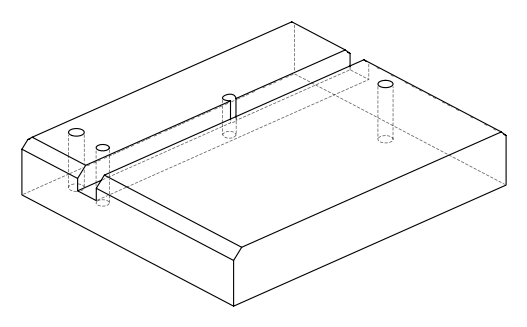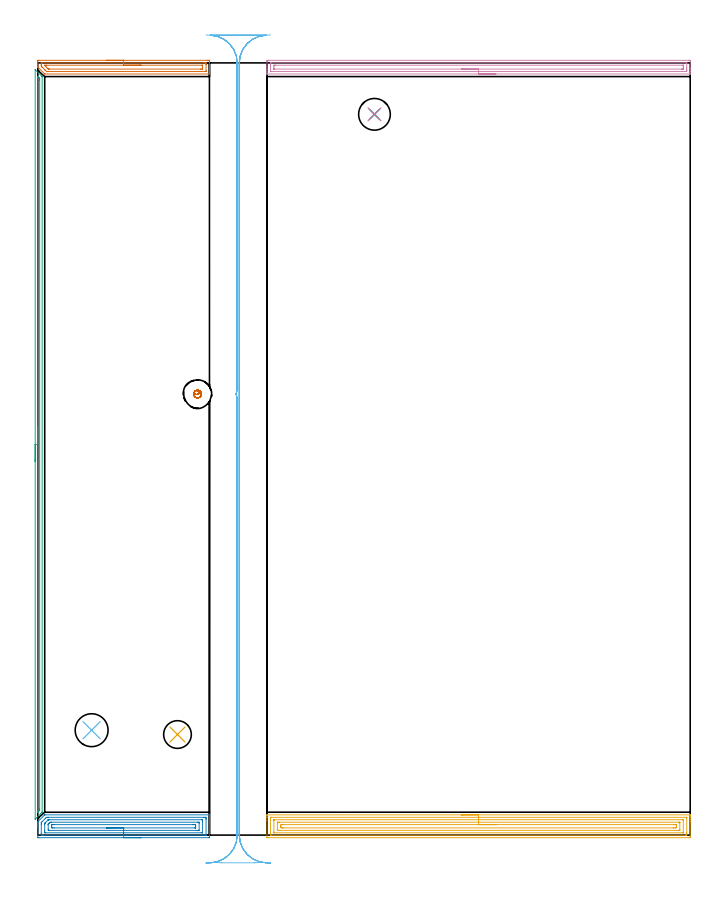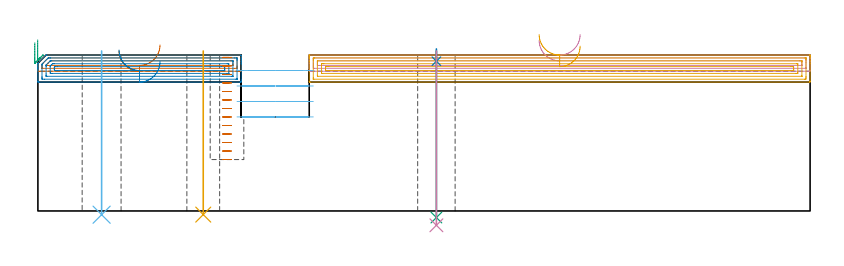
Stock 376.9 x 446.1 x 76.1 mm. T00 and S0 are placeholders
(PLAN: 12 operations, 7 tool changes, 40.8 min)
(1 AREA_MILL | FG_CHAMFER_SURFACE | UGT0205_001 | 2.57 min | 3248 mm3)
(2 AREA_MILL_1 | FG_CHAMFER_SURFACE_1 | UGT0205_001 | 4.2 min | 9240 mm3)
(3 AREA_MILL_2 | FG_CHAMFER_SURFACE_2 | UGT0205_001 | 7.03 min | 3421 mm3)
(4 AREA_MILL_3 | FG_CHAMFER_SURFACE_3 | UGT0205_001 | 6.08 min | 7778 mm3)
(5 AREA_MILL_4 | FG_CHAMFER_SURFACE_4 | UGT0205_001 | 10.04 min | 21898 mm3)
(6 MILL_RECTANGULAR_SLOT | SLOT_RECTANGULAR | UGT0201_004 | Follow Part, ap 8, ae 75% | 8.31 min | 446045 mm3)
(7 MILL_BLIND_HOLE_FROM_SOLID_MATERIAL | STEP1POCKET | NXT0201_011 | Spiral | 1.14 min | 10369 mm3)
(8 SPOT_DRILL | STEP1HOLE | NXT0321_9005460120000 | 0.05 min | 135 mm3)
(9 DRILL_THROUGH_HOLE_INTO_CENTER | STEP1HOLE | NXT0301_065 | 0.33 min | 5192 mm3)
(10 DRILL_TO_ENLARGE_THROUGH_HOLE | STEP1HOLE | UGT0301_252 | 0.34 min | 14598 mm3)
(11 INDEXABLE_INSERT_DRILL_THROUGH_HOLE_FROM_SOLID | STEP1HOLE_1 | NXT0302_003 | 0.32 min | 15273 mm3)
(12 INDEXABLE_INSERT_DRILL_THROUGH_HOLE_FROM_SOLID_1 | STEP1HOLE_2 | NXT0302_009 | 0.32 min | 21574 mm3)
(TOOL UGT0205_001 | Chamfer Mill 20 x 3 x 45 deg. | D20 FL50 Z2)
(TOOL UGT0201_004 | End Mill 32 mm | D32 FL53 Z6)
(TOOL NXT0201_011 | ENDMILL 12mm [2P460-1200-NA 1630] | D12 FL38 Z6)
(TOOL NXT0321_9005460120000 | NC Spot Drill, 142deg, 12mm, Carbide, Uncoated | D12 PA142 FL30 Z2)
(TOOL NXT0301_065 | Carbide Drill 9.4mm [860.1-0940-075A1-MM 2214] | D9.4 PA140 FL98 Z2)
(TOOL UGT0301_252 | Twist Drill 18.3 mm | D18.3 PA118 FL135 Z2)
(TOOL NXT0302_003 | Index. Insert Drill 16mm [880-D1600L20-05] | D16 PA176 FL80 Z2)
(TOOL NXT0302_009 | Index. Insert Drill 19mm [880-D1900L25-05] | D19 PA176 FL95 Z2)
(OP 1 AREA_MILL)
G17 G21 G94 G90
T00 M6
G54
G17 G0 G90 X39.6 Y447.6 S1061 M3
G43 Z86.1 H0
Z78.2
G94 G1 X39.638 Z77.328 F250.
X39.752 Z76.464
X39.941 Z75.612
X40.203 Z74.78
X40.537 Z73.974
X40.94 Z73.2
X41.408 Z72.464
X41.94 Z71.772
X42.529 Z71.129
X43.172 Z70.54
X43.864 Z70.008
X44.6 Z69.54
X45.374 Z69.137
X46.18 Z68.803
X47.012 Z68.541
X47.864 Z68.352
X48.728 Z68.238
X49.6 Z68.2
X98.177
X98.613 Y447.599 Z68.201
X99.044 Y447.595 Z68.203
X99.19 Y447.591 Z68.205
X99.2 Y447.17 Z68.627
Y443.65 Z72.144
Y443.05 Z72.748
Y442.77 Z73.027
Y442.17 Z73.627
Y441.89 Z73.906
Y441.331 Z74.468
Y441.01 Z74.789
Y440.13 Z75.669
X99.199 Y439.972 Z75.827
X99.19 Y439.706 Z76.093
X99.058 Y439.7 Z76.1
X4.152
X4.006 Y439.704 Z76.089
X3.848 Y439.852 Z75.948
X0.142 Y443.557 Z72.241
X0.05 Y443.65 Z72.15
X0.005 Y443.695 Z72.105
X0.004 Y443.7 Z72.099
X0. Y443.733 Z72.067
Y443.984 Z71.815
Y444.851 Z70.948
Y445.41 Z70.386
Y446.569 Z69.228
X0.005 Y447.17 Z68.624
X0.01 Y447.59 Z68.204
X0.157 Y447.594 Z68.202
X0.587 Y447.6 Z68.2
X49.6
Y446.186 Z69.614
X96.045
X96.831 Y446.185 Z69.615
X96.938 Y446.184 Z69.616
X97.175 Y446.179 Z69.621
X97.19 Y446.102 Z69.698
X97.197 Y445.929 Z69.871
X97.199 Y445.41 Z70.39
X97.2 Y445.045 Z70.755
X97.199 Y441.527 Z74.273
X97.191 Y441.161 Z74.639
X97.189 Y441.12 Z74.68
X97.173 Y441.119 Z74.681
X97.125 Y441.116 Z74.684
X97.027 Y441.115 Z74.685
X96.831 Y441.114 Z74.686
X5.828 Y441.115 Z74.685
X5.043 Y441.121 Z74.679
X4.261 Y441.89 Z73.91
X4.152 Y441.998 Z73.802
X3.261 Y442.889 Z72.911
X2.501 Y443.65 Z72.15
X2.369 Y443.784 Z72.016
X2.01 Y444.167 Z71.633
X2.005 Y444.53 Z71.27
X2.001 Y444.894 Z70.906
Y445.41 Z70.39
X2.002 Y445.773 Z70.027
X2.009 Y446.139 Z69.661
X2.011 Y446.18 Z69.62
X2.027 Y446.181 Z69.619
X2.075 Y446.184 Z69.616
X2.173 Y446.185 Z69.615
X2.369 Y446.186 Z69.614
X49.6
Y444.772 Z71.028
X94.804 Y444.771 Z71.029
X95.048 Y444.769 Z71.031
X95.129 Y444.768 Z71.032
X95.186 Y444.765 Z71.035
X95.191 Y444.679 Z71.121
X95.197 Y444.53 Z71.27
X95.199 Y444.381 Z71.419
Y442.622 Z73.178
X95.194 Y442.571 Z73.229
X95.19 Y442.537 Z73.263
X95.169 Y442.535 Z73.265
X95.048 Y442.532 Z73.268
X94.402 Y442.529 Z73.271
X94.157
X6.825
X6.177 Y442.53 Z73.27
X6.118 Y442.533 Z73.267
X6.092 Y442.535 Z73.265
X6.048 Y442.565 Z73.235
X5.934 Y442.668 Z73.132
X5.83 Y442.77 Z73.03
X5.043 Y443.556 Z72.244
X4.949 Y443.65 Z72.15
X4.152 Y444.45 Z71.35
X4.077 Y444.53 Z71.27
X4.01 Y444.607 Z71.193
X4.003 Y444.677 Z71.123
X4.006 Y444.729 Z71.071
X4.01 Y444.763 Z71.037
X4.031 Y444.765 Z71.035
X4.152 Y444.768 Z71.032
X4.799 Y444.771 Z71.029
X5.043 Y444.772 Z71.028
X49.6
X50.472 Z71.066
X51.336 Z71.18
X52.188 Z71.369
X53.02 Z71.632
X53.826 Z71.965
X54.6 Z72.368
X55.336 Z72.837
X56.028 Z73.368
X56.671 Z73.957
X57.26 Z74.601
X57.792 Z75.293
X58.26 Z76.028
X58.663 Z76.802
X58.997 Z77.608
X59.259 Z78.44
X59.448 Z79.292
X59.562 Z80.157
X59.6 Z81.028
G0 Z86.1
M5
M2
(OP 2 AREA_MILL_1)
G17 G21 G94 G90
T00 M6
G54
G17 G0 G90 X59.6 Y-1.5 S1061 M3
G43 Z86.1 H0
Z72.9
G94 G1 X59.562 Z72.028 F250.
X59.448 Z71.164
X59.259 Z70.312
X58.997 Z69.48
X58.663 Z68.674
X58.26 Z67.9
X57.792 Z67.164
X57.26 Z66.472
X56.671 Z65.829
X56.028 Z65.24
X55.336 Z64.708
X54.6 Z64.24
X53.826 Z63.837
X53.02 Z63.503
X52.188 Z63.241
X51.336 Z63.052
X50.472 Z62.938
X49.6 Z62.9
X0.587
X0.133 Y-1.495 Z62.903
X0.01 Y-1.491 Z62.906
X0. Y-1.363 Z63.034
Y4.22 Z68.614
Y4.82 Z69.217
Y5.1 Z69.496
Y5.701 Z70.097
Y5.98 Z70.376
Y6.54 Z70.939
Y7.182 Z71.581
Y7.663 Z72.063
X0.004 Y7.7 Z72.099
X0.006 Y7.706 Z72.105
X3.744 Y11.444 Z75.843
X3.994 Y11.683 Z76.081
X4.058 Y11.69 Z76.089
X4.103 Y11.695 Z76.094
X99.058 Y11.7 Z76.1
X99.19 Y11.694 Z76.093
X99.2 Y11.422 Z75.821
Y10.704 Z75.103
Y10.062 Z74.461
Y9.502 Z73.898
Y9.223 Z73.619
Y8.622 Z73.019
Y8.342 Z72.739
Y7.741 Z72.136
Y7.303 Z71.698
Y-0.483 Z63.914
X99.195 Y-1.063 Z63.334
X99.19 Y-1.491 Z62.906
X99.05 Y-1.495 Z62.903
X98.613 Y-1.5 Z62.9
X49.6
Y-0.086 Z64.314
X3.163
X2.369 Y-0.085 Z64.315
X2.27 Y-0.084 Z64.316
X2.022 Y-0.079 Z64.321
X2.01 Y0.001 Z64.401
X2.003 Y0.179 Z64.579
X2.001 Y0.698 Z65.098
X2. Y1.063 Z65.463
X2.001 Y6.345 Z70.745
X2.004 Y6.861 Z71.261
X2.007 Y7.219 Z71.619
X2.051 Y7.289 Z71.689
X2.43 Y7.681 Z72.081
X4.252 Y9.502 Z73.902
X4.65 Y9.891 Z74.291
X5.043 Y10.273 Z74.673
X5.151 Y10.275 Z74.675
X5.934 Y10.28 Z74.68
X6.038
X96.038 Y10.286 Z74.686
X96.831 Y10.285 Z74.685
X96.93 Y10.284 Z74.684
X97.178 Y10.279 Z74.679
X97.19 Y10.199 Z74.599
X97.197 Y10.021 Z74.421
X97.199 Y9.502 Z73.902
X97.2 Y9.137 Z73.537
X97.199 Y0.334 Z64.734
X97.192 Y-0.032 Z64.368
X97.19 Y-0.076 Z64.324
X97.175 Y-0.079 Z64.321
X97.128 Y-0.082 Z64.318
X97.029 Y-0.085 Z64.315
X96.831 Y-0.086 Z64.314
X96.733
X49.6
Y1.328 Z65.728
X4.404 Y1.329 Z65.729
X4.152 Y1.33 Z65.73
X4.068 Y1.332 Z65.732
X4.01 Y1.335 Z65.735
X4.006 Y1.429 Z65.829
X4.002 Y1.578 Z65.978
X4. Y1.728 Z66.128
Y2.459 Z66.859
Y6.13 Z70.53
X4.002 Y6.496 Z70.896
X4.005 Y6.678 Z71.078
X4.01 Y6.769 Z71.169
X4.023 Y6.812 Z71.212
X4.064 Y6.861 Z71.261
X4.106 Y6.906 Z71.306
X4.152 Y6.953 Z71.353
X5.877 Y8.678 Z73.078
X5.934 Y8.734 Z73.134
X6.025 Y8.819 Z73.219
X6.062 Y8.851 Z73.251
X6.097 Y8.859 Z73.259
X6.256 Y8.862 Z73.262
X6.578 Y8.866 Z73.266
X94.796 Y8.871 Z73.271
X95.048 Y8.87 Z73.27
X95.132 Y8.868 Z73.268
X95.19 Y8.865 Z73.265
X95.194 Y8.771 Z73.171
X95.198 Y8.622 Z73.022
X95.2 Y8.472 Z72.872
Y7.741 Z72.141
X95.199 Y1.429 Z65.829
X95.195 Y1.379 Z65.779
X95.19 Y1.343 Z65.743
X95.172 Y1.335 Z65.735
X95.048 Y1.333 Z65.733
X94.41 Y1.329 Z65.729
X49.6 Y1.328 Z65.728
Y2.743 Z67.143
X6.825
X6.536 Y2.744 Z67.144
X6.107 Y2.749 Z67.149
X6.01 Y2.751 Z67.151
X6. Y3.339 Z67.739
Y5.98 Z70.38
X6.003 Y6.184 Z70.584
X6.006 Y6.286 Z70.686
X6.01 Y6.335 Z70.735
X6.033 Y6.373 Z70.773
X6.227 Y6.572 Z70.972
X6.511 Y6.861 Z71.261
X6.667 Y7.017 Z71.417
X6.825 Y7.171 Z71.571
X7.124 Y7.446 Z71.846
X7.716 Y7.45 Z71.85
X8.01 Y7.451 Z71.851
X92.375 Y7.457 Z71.857
X92.664 Y7.456 Z71.856
X93.093 Y7.451 Z71.851
X93.19 Y7.449 Z71.849
X93.2 Y6.861 Z71.261
X93.199 Y2.83 Z67.23
X93.197 Y2.779 Z67.179
X93.193 Y2.755 Z67.155
X93.189 Y2.75 Z67.15
X93.179 Y2.747 Z67.147
X92.977 Y2.744 Z67.144
X92.375 Y2.743 Z67.143
X92.088
X49.6
Y4.157 Z68.557
X9.499
X8.667 Y4.161 Z68.561
X8.607 Y4.164 Z68.564
X8.01 Y4.22 Z68.62
X8.002 Y4.818 Z69.218
X8.001 Y5.1 Z69.5
X8.003 Y5.697 Z70.097
X8.01 Y5.84 Z70.24
X8.016 Y5.906 Z70.306
X8.091 Y5.98 Z70.38
X8.556 Y6.031 Z70.431
X8.607 Y6.034 Z70.434
X9.441 Y6.038 Z70.438
X9.499
X89.701 Y6.042 Z70.442
X90.533 Y6.039 Z70.439
X90.593 Y6.036 Z70.436
X91.19 Y5.98 Z70.38
X91.198 Y5.382 Z69.782
X91.199 Y5.1 Z69.5
Y4.5 Z68.9
X91.196 Y4.22 Z68.62
X91.194 Y4.183 Z68.583
X91.192 Y4.17 Z68.57
X91.1 Y4.164 Z68.564
X90.847 Y4.159 Z68.559
X90.72 Y4.157 Z68.557
X49.6
X48.728 Z68.595
X47.864 Z68.709
X47.012 Z68.898
X46.18 Z69.16
X45.374 Z69.494
X44.6 Z69.897
X43.864 Z70.365
X43.172 Z70.896
X42.529 Z71.486
X41.94 Z72.129
X41.408 Z72.821
X40.94 Z73.557
X40.537 Z74.331
X40.203 Z75.137
X39.941 Z75.969
X39.752 Z76.82
X39.638 Z77.685
X39.6 Z78.557
G0 Z86.1
M5
M2
(OP 3 AREA_MILL_2)
G17 G21 G94 G90
T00 M6
G54
G17 G0 G90 X-1.5 Y215.7 S1061 M3
G43 Z86.1 H0
Z82.1
G94 G1 Y215.738 Z81.228 F250.
Y215.852 Z80.364
Y216.041 Z79.512
Y216.303 Z78.68
Y216.637 Z77.874
Y217.04 Z77.1
Y217.508 Z76.364
Y218.04 Z75.672
Y218.629 Z75.029
Y219.272 Z74.44
Y219.964 Z73.908
Y220.7 Z73.44
Y221.474 Z73.037
Y222.28 Z72.703
Y223.112 Z72.441
Y223.964 Z72.252
Y224.828 Z72.138
Y225.7 Z72.1
X-1.499 Y442.08 Z72.099
X-1.496 Y442.155 Z72.103
X-1.492 Y442.182 Z72.104
X-1.41 Y442.111 Z72.188
X2.254 Y438.446 Z75.854
X2.425 Y438.273 Z76.022
X2.496 Y438.195 Z76.089
X2.5 Y437.999 Z76.1
Y13.401
X2.496 Y13.205 Z76.089
X2.424 Y13.123 Z76.021
X1.631 Y12.331 Z75.231
X-1.41 Y9.289 Z72.188
X-1.492 Y9.218 Z72.104
X-1.496 Y9.245 Z72.103
X-1.499 Y9.32 Z72.099
X-1.5 Y225.7 Z72.1
X-0.086 Z73.514
Y437.105
X-0.085 Y437.707 Z73.515
X-0.082 Y437.999 Z73.518
X-0.079 Y438.314 Z73.521
X0.248 Y437.999 Z73.848
X0.5 Y437.749 Z74.1
X0.818 Y437.432 Z74.418
X0.979 Y437.268 Z74.579
X1.06 Y437.182 Z74.66
X1.077 Y437.161 Z74.677
X1.08 Y437.144 Z74.68
X1.082 Y437.105 Z74.682
X1.085 Y436.502 Z74.685
X1.086 Y436.211 Z74.686
X1.085 Y15.189 Z74.685
X1.082 Y14.589 Z74.682
X1.079 Y14.295 Z74.679
X1.066 Y14.227 Z74.666
X1.011 Y14.168 Z74.611
X0.925 Y14.078 Z74.525
X0.378 Y13.527 Z73.978
X0.251 Y13.401 Z73.851
X-0.028 Y13.13 Z73.572
X-0.069 Y13.093 Z73.531
X-0.079 Y13.089 Z73.521
X-0.081 Y13.106 Z73.519
X-0.084 Y13.401 Z73.516
X-0.086 Y13.736 Z73.514
Y14.004
Y225.7
Y226.572 Z73.552
Y227.436 Z73.666
Y228.288 Z73.855
Y229.12 Z74.117
Y229.926 Z74.451
Y230.7 Z74.854
Y231.436 Z75.323
Y232.128 Z75.854
Y232.771 Z76.443
Y233.36 Z77.086
Y233.892 Z77.778
Y234.36 Z78.514
Y234.763 Z79.288
Y235.097 Z80.094
Y235.359 Z80.926
Y235.548 Z81.778
Y235.662 Z82.643
Y235.7 Z83.514
G0 Z86.1
M5
M2
(OP 4 AREA_MILL_3)
G17 G21 G94 G90
T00 M6
G54
G17 G0 G90 X264.65 Y439.7 S1061 M3
G43 Z86.1 H0
G94 G1 X264.612 Z85.228 F250.
X264.498 Z84.363
X264.309 Z83.512
X264.047 Z82.68
X263.713 Z81.874
X263.31 Z81.1
X262.841 Z80.364
X262.31 Z79.672
X261.721 Z79.029
X261.078 Z78.439
X260.386 Z77.908
X259.65 Z77.44
X258.876 Z77.037
X258.07 Z76.703
X257.238 Z76.441
X256.386 Z76.252
X255.522 Z76.138
X254.65 Z76.1
X132.584
X132.41 Y439.703 Z76.088
X132.4 Y440.053 Z75.746
Y440.287 Z75.512
Y441.01 Z74.785
Y442.251 Z73.545
Y443.648 Z72.148
Y446.91 Z68.887
X132.403 Y447.17 Z68.628
X132.41 Y447.592 Z68.206
X132.597 Y447.596 Z68.202
X133.031 Y447.6 Z68.2
X376.269 Y447.599 Z68.201
X376.703 Y447.596 Z68.202
X376.89 Y447.592 Z68.206
X376.9 Y447.17 Z68.627
Y442.77 Z73.025
Y441.372 Z74.425
Y441.01 Z74.785
Y440.047 Z75.752
X376.89 Y439.703 Z76.088
X376.733 Y439.7 Z76.099
X376.716 Z76.1
X254.65
Y441.114 Z74.686
X134.713 Y441.115 Z74.685
X134.447 Y441.119 Z74.681
X134.419 Y441.121 Z74.679
X134.41 Y441.134 Z74.666
X134.404 Y441.17 Z74.63
X134.401 Y441.204 Z74.596
X134.4 Y441.423 Z74.377
Y444.063 Z71.737
Y444.942 Z70.858
X134.403 Y445.41 Z70.39
X134.409 Y445.813 Z69.987
X134.434 Y446.179 Z69.621
X134.819 Y446.184 Z69.616
X134.925 Y446.185 Z69.615
X374.587
X374.853 Y446.181 Z69.619
X374.881 Y446.179 Z69.621
X374.89 Y446.166 Z69.634
X374.896 Y446.131 Z69.669
X374.899 Y446.096 Z69.704
X374.9 Y445.877 Z69.923
Y443.237 Z72.563
Y442.358 Z73.442
X374.897 Y441.89 Z73.91
X374.891 Y441.487 Z74.313
X374.865 Y441.121 Z74.679
X374.481 Y441.116 Z74.684
X374.374 Y441.115 Z74.685
X254.65 Y441.114 Z74.686
Y442.529 Z73.271
X136.608
X136.526 Y442.53 Z73.27
X136.461 Y442.532 Z73.268
X136.421 Y442.535 Z73.265
X136.41 Y442.542 Z73.258
X136.408 Y442.566 Z73.234
X136.402 Y442.77 Z73.03
X136.4 Y442.974 Z72.826
Y443.854 Z71.946
X136.402 Y444.53 Z71.27
X136.405 Y444.73 Z71.07
X136.409 Y444.759 Z71.041
X136.426 Y444.765 Z71.035
X136.485 Y444.767 Z71.033
X136.608 Y444.77 Z71.03
X137.257 Y444.771 Z71.029
X137.502 Y444.772 Z71.028
X372.692 Y444.771 Z71.029
X372.774 Y444.77 Z71.03
X372.839 Y444.768 Z71.032
X372.879 Y444.765 Z71.035
X372.89 Y444.758 Z71.042
X372.892 Y444.734 Z71.066
X372.898 Y444.53 Z71.27
X372.9 Y444.326 Z71.474
Y443.446 Z72.354
X372.898 Y442.77 Z73.03
X372.895 Y442.57 Z73.23
X372.891 Y442.541 Z73.259
X372.873 Y442.535 Z73.265
X372.815 Y442.533 Z73.267
X372.692 Y442.53 Z73.27
X372.043 Y442.529 Z73.271
X371.798
X254.65
X253.778 Z73.31
X252.913 Z73.423
X252.062 Z73.612
X251.23 Z73.875
X250.424 Z74.208
X249.65 Z74.611
X248.914 Z75.08
X248.222 Z75.611
X247.579 Z76.2
X246.99 Z76.844
X246.458 Z77.536
X245.99 Z78.271
X245.587 Z79.045
X245.253 Z79.851
X244.991 Z80.683
X244.802 Z81.535
X244.688 Z82.4
X244.65 Z83.271
G0 Z86.1
M5
M2
(OP 5 AREA_MILL_4)
G17 G21 G94 G90
T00 M6
G54
G17 G0 G90 X244.65 Y11.7 S1061 M3
G43 Z86.1 H0
G94 G1 X244.688 Z85.228 F250.
X244.802 Z84.363
X244.991 Z83.512
X245.253 Z82.68
X245.587 Z81.874
X245.99 Z81.1
X246.458 Z80.364
X246.99 Z79.672
X247.579 Z79.029
X248.222 Z78.44
X248.914 Z77.908
X249.65 Z77.44
X250.424 Z77.037
X251.23 Z76.703
X252.062 Z76.441
X252.914 Z76.252
X253.778 Z76.138
X254.65 Z76.1
X376.716
X376.897 Y11.702 Z76.092
X376.898 Y11.701
X376.9 Y11.341 Z75.741
Y11.106 Z75.505
Y10.383 Z74.777
Y9.141 Z73.537
Y7.741 Z72.137
Y-1.063 Z63.335
X376.898 Y-1.324 Z63.073
X376.89 Y-1.492 Z62.906
X376.72 Y-1.499 Z62.899
X133.031 Y-1.5 Z62.9
X132.576 Y-1.496 Z62.902
X132.41 Y-1.492 Z62.906
X132.4 Y-1.322 Z63.075
Y8.622 Z73.016
Y10.021 Z74.417
Y10.383 Z74.777
Y11.106 Z75.505
Y11.341 Z75.741
X132.402 Y11.701 Z76.092
X132.403 Y11.702
X132.584 Y11.7 Z76.1
X254.65
Y10.286 Z74.686
X374.58 Y10.285 Z74.685
X374.855 Y10.28 Z74.68
X374.883 Y10.279 Z74.679
X374.89 Y10.262 Z74.662
X374.896 Y10.227 Z74.627
X374.898 Y10.192 Z74.592
X374.9 Y9.97 Z74.37
Y9.502 Z73.902
Y1.166 Z65.566
X374.897 Y0.698 Z65.098
X374.891 Y0.294 Z64.694
X374.869 Y-0.079 Z64.321
X374.481 Y-0.084 Z64.316
X374.382 Y-0.085 Z64.315
X134.72
X134.445 Y-0.08 Z64.32
X134.417 Y-0.079 Z64.321
X134.41 Y-0.062 Z64.338
X134.404 Y-0.027 Z64.373
X134.402 Y0.008 Z64.408
X134.4 Y0.23 Z64.63
Y0.698 Z65.098
Y9.034 Z73.434
X134.403 Y9.502 Z73.902
X134.41 Y9.906 Z74.306
X134.431 Y10.279 Z74.679
X134.819 Y10.284 Z74.684
X134.918 Y10.285 Z74.685
X254.65 Y10.286 Z74.686
Y8.872 Z73.272
X372.692 Y8.871 Z73.271
X372.777 Y8.87 Z73.27
X372.844 Y8.867 Z73.267
X372.881 Y8.865 Z73.265
X372.89 Y8.825 Z73.225
X372.895 Y8.622 Z73.022
X372.899 Y8.418 Z72.818
X372.9 Y1.578 Z65.978
X372.898 Y1.375 Z65.775
X372.893 Y1.345 Z65.745
X372.889 Y1.335 Z65.735
X372.881 Y1.333 Z65.733
X372.819 Y1.33 Z65.73
X372.692 Y1.329 Z65.729
X136.608
X136.523 Y1.33 Z65.73
X136.456 Y1.333 Z65.733
X136.419 Y1.335 Z65.735
X136.41 Y1.374 Z65.774
X136.405 Y1.578 Z65.978
X136.401 Y1.782 Z66.182
X136.4 Y8.622 Z73.022
X136.402 Y8.825 Z73.225
X136.407 Y8.855 Z73.255
X136.411 Y8.865 Z73.265
X136.419 Y8.867 Z73.267
X136.481 Y8.87 Z73.27
X136.608 Y8.871 Z73.271
X254.65 Y8.872 Z73.272
Y7.457 Z71.857
X370.298
X370.754 Y7.455 Z71.855
X370.849 Y7.453 Z71.853
X370.886 Y7.451 Z71.851
X370.89 Y7.407 Z71.807
X370.894 Y7.299 Z71.699
X370.9 Y6.865 Z71.265
Y3.343 Z67.743
X370.893 Y2.901 Z67.301
X370.89 Y2.792 Z67.192
X370.882 Y2.749 Z67.149
X370.817 Y2.748 Z67.148
X370.613 Y2.745 Z67.145
X370.009 Y2.743 Z67.143
X369.721
X139.002
X138.546 Y2.745 Z67.145
X138.451 Y2.747 Z67.147
X138.414 Y2.749 Z67.149
X138.41 Y2.793 Z67.193
X138.406 Y2.901 Z67.301
X138.4 Y3.336 Z67.736
Y6.857 Z71.257
X138.407 Y7.299 Z71.699
X138.41 Y7.408 Z71.808
X138.418 Y7.451 Z71.851
X138.483 Y7.452 Z71.852
X138.687 Y7.455 Z71.855
X139.291 Y7.457 Z71.857
X139.579
X254.65
Y6.043 Z70.443
X367.327
X368.161 Y6.04 Z70.44
X368.221 Y6.036 Z70.436
X368.89 Y5.98 Z70.38
X368.899 Y5.313 Z69.713
Y5.1 Z69.5
X368.896 Y4.435 Z68.835
X368.89 Y4.22 Z68.62
X368.278 Y4.163 Z68.563
X368.221 Y4.161 Z68.561
X367.39 Y4.157 Z68.557
X367.327
X141.973
X141.139 Y4.16 Z68.56
X141.079 Y4.164 Z68.564
X140.41 Y4.22 Z68.62
X140.401 Y4.887 Z69.287
Y5.1 Z69.5
X140.404 Y5.765 Z70.165
X140.41 Y5.98 Z70.38
X141.022 Y6.037 Z70.437
X141.079 Y6.039 Z70.439
X141.91 Y6.043 Z70.443
X141.973
X254.65
X255.522 Z70.481
X256.386 Z70.595
X257.238 Z70.784
X258.07 Z71.046
X258.876 Z71.38
X259.65 Z71.783
X260.386 Z72.252
X261.078 Z72.783
X261.721 Z73.372
X262.31 Z74.015
X262.842 Z74.707
X263.31 Z75.443
X263.713 Z76.217
X264.047 Z77.023
X264.309 Z77.855
X264.498 Z78.707
X264.612 Z79.572
X264.65 Z80.443
G0 Z86.1
M5
M2
(OP 6 MILL_RECTANGULAR_SLOT)
G17 G21 G94 G90
T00 M6
G54
G17 G0 G90 X97.187 Y462.254 S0 M3
G43 Z86.1 H0
Z68.55
G94 G1 X100.181 Y462.07 F250.
G2 X115.2 Y446.1 R16. F500.
G1 Y259.231
G2 X114.574 Y254.8 R16.
X115.2 Y250.369 R16.
G1 Y0.
G2 X102.776 Y-15.595 R16.
G1 X102.77 Y-15.625
G3 X106.216 Y-16. R16.
G1 X125.419
G3 X128.847 Y-15.628 R16.
G1 X128.841 Y-15.599
G2 X116.4 Y0. R16.
G1 Y446.1
G2 X131.416 Y462.07 R16.
G1 X134.41 Y462.254 F250.
G0 Z86.1
X134.415 Y-16.154
Z61.
G1 X131.421 Y-15.97
G2 X116.4 Y0. R16. F500.
G1 Y446.1
G2 X131.834 Y462.09 R16.
G1 Y462.1
X99.766
Y462.09
G2 X115.2 Y446.1 R16.
G1 Y259.231
G2 X114.574 Y254.8 R16.
X115.2 Y250.369 R16.
G1 Y0.
G2 X100.179 Y-15.97 R16.
G1 X97.185 Y-16.154 F250.
G0 X134.415 Z53.45
G1 X131.421 Y-15.97
G2 X116.4 Y0. R16. F500.
G1 Y446.1
G2 X131.834 Y462.09 R16.
G1 Y462.1
X99.766
Y462.09
G2 X115.2 Y446.1 R16.
G1 Y259.231
G2 X114.574 Y254.8 R16.
X115.2 Y250.369 R16.
G1 Y0.
G2 X100.179 Y-15.97 R16.
G1 X97.185 Y-16.154 F250.
G0 X134.415 Z45.9
G1 X131.421 Y-15.97
G2 X116.4 Y0. R16. F500.
G1 Y446.1
G2 X131.834 Y462.09 R16.
G1 Y462.1
X99.766
Y462.09
G2 X115.2 Y446.1 R16.
G1 Y259.231
G2 X114.574 Y254.8 R16.
X115.2 Y250.369 R16.
G1 Y0.
G2 X100.179 Y-15.97 R16.
G1 X97.185 Y-16.154 F250.
G0 Z86.1
M5
M2
(OP 7 MILL_BLIND_HOLE_FROM_SOLID_MATERIAL)
G17 G21 G94 G90
T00 M6
G54
G17 G0 G90 X92.3 Y254.8 S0 M3
G43 Z86.1 H1
Z74.946
G94 G3 X92.978 Y256.322 R0.912 F250.
X90.828 Y256.435 R1.522
X90.665 Y253.328 R2.2
X90.828 Y256.435 R-2.2
X90.746 Y254.881 R1.1
X92.3 Y254.8 R1.1
G0 Z70.792
G3 X92.978 Y256.322 R0.912
X90.828 Y256.435 R1.522
X90.665 Y253.328 R2.2
X90.828 Y256.435 R-2.2
X90.746 Y254.881 R1.1
X92.3 Y254.8 R1.1
G0 Z66.638
G3 X92.978 Y256.322 R0.912
X90.828 Y256.435 R1.522
X90.665 Y253.328 R2.2
X90.828 Y256.435 R-2.2
X90.746 Y254.881 R1.1
X92.3 Y254.8 R1.1
G0 Z62.485
G3 X92.978 Y256.322 R0.912
X90.828 Y256.435 R1.522
X90.665 Y253.328 R2.2
X90.828 Y256.435 R-2.2
X90.746 Y254.881 R1.1
X92.3 Y254.8 R1.1
G0 Z58.331
G3 X92.978 Y256.322 R0.912
X90.828 Y256.435 R1.522
X90.665 Y253.328 R2.2
X90.828 Y256.435 R-2.2
X90.746 Y254.881 R1.1
X92.3 Y254.8 R1.1
G0 Z54.177
G3 X92.978 Y256.322 R0.912
X90.828 Y256.435 R1.522
X90.665 Y253.328 R2.2
X90.828 Y256.435 R-2.2
X90.746 Y254.881 R1.1
X92.3 Y254.8 R1.1
G0 Z50.023
G3 X92.978 Y256.322 R0.912
X90.828 Y256.435 R1.522
X90.665 Y253.328 R2.2
X90.828 Y256.435 R-2.2
X90.746 Y254.881 R1.1
X92.3 Y254.8 R1.1
G0 Z45.869
G3 X92.978 Y256.322 R0.912
X90.828 Y256.435 R1.522
X90.665 Y253.328 R2.2
X90.828 Y256.435 R-2.2
X90.746 Y254.881 R1.1
X92.3 Y254.8 R1.1
G0 Z41.715
G3 X92.978 Y256.322 R0.912
X90.828 Y256.435 R1.522
X90.665 Y253.328 R2.2
X90.828 Y256.435 R-2.2
X90.746 Y254.881 R1.1
X92.3 Y254.8 R1.1
G0 Z37.562
G3 X92.978 Y256.322 R0.912
X90.828 Y256.435 R1.522
X90.665 Y253.328 R2.2
X90.828 Y256.435 R-2.2
X90.746 Y254.881 R1.1
X92.3 Y254.8 R1.1
G0 Z33.408
G3 X92.978 Y256.322 R0.912
X90.828 Y256.435 R1.522
X90.665 Y253.328 R2.2
X90.828 Y256.435 R-2.2
X90.746 Y254.881 R1.1
X92.3 Y254.8 R1.1
G0 Z29.254
G3 X92.978 Y256.322 R0.912
X90.828 Y256.435 R1.522
X90.665 Y253.328 R2.2
X90.828 Y256.435 R-2.2
X90.746 Y254.881 R1.1
X92.3 Y254.8 R1.1
G0 Z25.1
G3 X92.978 Y256.322 R0.912
X90.828 Y256.435 R1.522
X90.665 Y253.328 R2.2
X90.828 Y256.435 R-2.2
X90.746 Y254.881 R1.1
X92.3 Y254.8 R1.1
G0 Z86.1
M5
M2
(OP 8 SPOT_DRILL)
G17 G21 G94 G90
T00 M6
G54
G17 G0 G90 X194.5 Y416.4 S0 M3
G43 Z86.1 H0
G94 G81 G98 Z73.1 F250. R79.1
G80
M5
M2
(OP 9 DRILL_THROUGH_HOLE_INTO_CENTER)
G17 G21 G94 G90
T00 M6
G54
G17 G0 G90 X194.5 Y416.4 S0 M3
G43 Z86.1 H1
G94 G73 G98 Z-3.211 F250. Q8.812 R78.1
G80
M5
M2
(OP 10 DRILL_TO_ENLARGE_THROUGH_HOLE)
G17 G21 G94 G90
T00 M6
G54
G17 G0 G90 X194.5 Y416.4 S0 M3
G43 Z86.1 H0
G94 G73 G98 Z-6.998 F250. Q16.62 R78.1
G80
M5
M2
(OP 11 INDEXABLE_INSERT_DRILL_THROUGH_HOLE_FROM_SOLID)
G17 G21 G94 G90
T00 M6
G54
G17 G0 G90 X80.7 Y58.1 S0 M3
G43 Z86.1 H1
G94 G81 G98 Z-1.779 F250. R78.1
G80
M5
M2
(OP 12 INDEXABLE_INSERT_DRILL_THROUGH_HOLE_FROM_SOLID_1)
G17 G21 G94 G90
T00 M6
G54
G17 G0 G90 X31.1 Y60.6 S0 M3
G43 Z86.1 H1
G94 G81 G98 Z-1.832 F250. R78.1
G80
M5
M2
